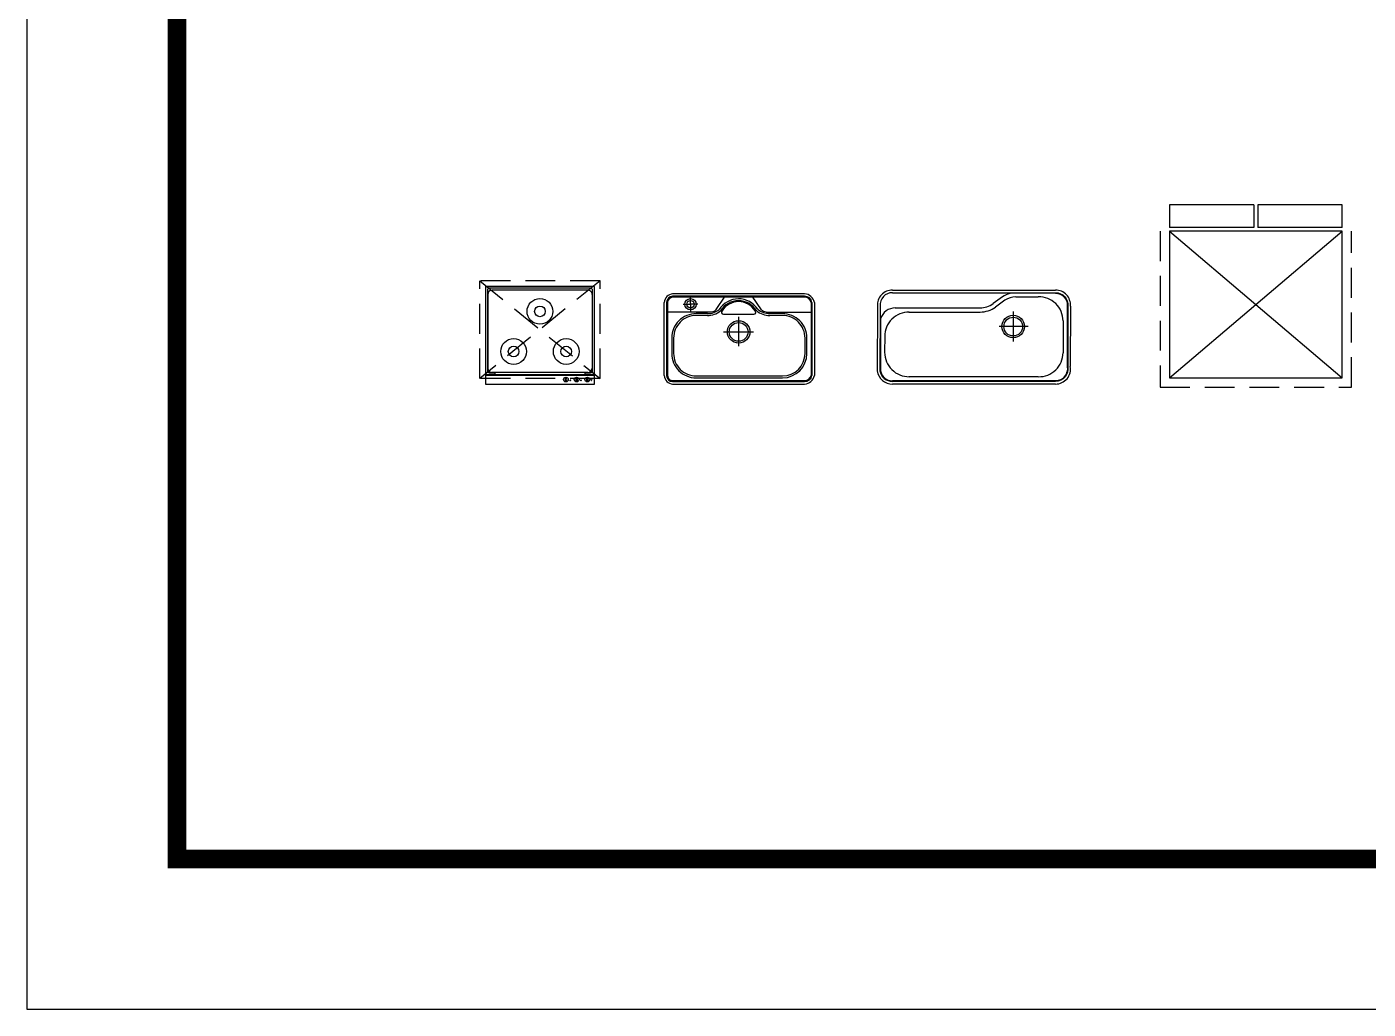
# Model space of a CAD drawing. Header units: millimetres. Extents: x 0 to 460316, y -63250 to 103204.
# Drawn here: x 0 to 7144, y 47520 to 52751 of the extents above; entities that cross this region are included whole.
import ezdxf

# ---------------------------------------------------------------- set-up
doc = ezdxf.new("R2010")
doc.units = ezdxf.units.MM
doc.header["$LTSCALE"] = 25
doc.linetypes.add('HIDDEN', pattern=[9.524999999999999, 6.35, -3.175])
doc.layers.add('ac-furniture', color=152, linetype='Continuous')
doc.layers.add('ac-Ref', color=8, linetype='Continuous')

# ---------------------------------------------------------------- blocks, each defined once
blk = doc.blocks.new('가스렌지')
at = {"layer": 'ac-furniture', "ltscale": 10}
for p, q in [((-290, 520), (-290, 0)), ((290, 520), (-290, 520)), ((270.0009911938105, 510), (-269.9990088059567, 510)), ((290, 0), (290, 520)), ((-279.9990088059567, 500.000019498897), (-279.9998667575419, 69.99998096562922)), ((-277.9990814263001, 477.0000449318322), (-277.9998667575419, 84.9994272403419)), ((255.0009471250232, 500), (-254.9990814263001, 500)), ((278.0009471250232, 476.9999550681678), (278.0001617949456, 85.00006091035903)), ((280.0001332424581, 70.00005710311234), (280.0009911938105, 499.999980501103)), ((-290, 0), (290, 0)), ((-289.9999086335301, 48), (290.0000913664699, 48.00003806874156)), ((-289.9999048262835, 50), (290.0000951737165, 50.00003806874156)), ((-269.9998857919127, 59.99996193125844), (-239.9998857919127, 59.99990482628345)), ((255.000118015334, 62.00010468997061), (-254.9999105371535, 61.99938346073031)), ((-239.9998857919127, 59.99990482628345), (-239.9999048262835, 49.99990482628345)), ((240.0001142080873, 60.00013324245811), (240.0000951737165, 50.00013324245811)), ((240.0001142080873, 60.00013324245811), (270.0001142080873, 60.00007613748312))]:
    blk.add_line(p, q, dxfattribs=at)
at = {"layer": 'ac-furniture', "ltscale": 5}
for centre, radius in [((0, 386.8648909758776), 68.5021313351113), ((0, 386.8648909758776), 28.35191820160017), ((-139.9999238625169, 173.1357392538339), 68.5021313351113), ((139.9999238625169, 173.1357392538339), 68.5021313351113), ((-139.9999238625169, 173.1357392538339), 28.35191820160017), ((139.9999238625169, 173.1357392538339), 28.35191820160017)]:
    blk.add_circle(centre, radius, dxfattribs=at)
at = {"layer": 'ac-furniture', "ltscale": 10}
for centre, radius in [((138.3782115206122, 23.7981032859534), 12.82051298263804), ((161.3656324371696, 18.56442637182772), 1.47803221035565), ((161.365646192804, 25.79035799950361), 0.7500000000013607), ((195.4530664980412, 23.79799464531243), 12.82051298263804), ((218.4404874145985, 18.56431773118675), 1.47803221035565), ((218.4405011702329, 25.79024935886264), 0.7500000000013607), ((252.5279214754701, 23.79788600467145), 12.82051298263804), ((275.5153561513871, 25.7928508669138), 1.47803221035565), ((275.5153423976153, 18.56691923830658), 0.7500000000013589)]:
    blk.add_circle(centre, radius, dxfattribs=at)
for centre, radius, start, end in [((-269.9990088059567, 500), 10, 90, 179.9998882790493), ((270.0009911938105, 500), 10, 359.9998882790493, 90), ((-254.9990814263001, 477), 23, 90, 179.9998880689409), ((255.0009471250232, 477), 23, 359.9998880689409, 90), ((-254.9998667575419, 84.99938346073031), 23, 179.9998909304167, 269.9998909304167), ((255.0001617949456, 85.00010468997061), 23, 269.9998909304167, 359.9998909304167), ((-279.9998857919127, 59.99998096562922), 10, 179.9998909304167, 269.9998909304167), ((-269.9998667575419, 69.99996193125844), 10, 179.9998909304167, 269.9998909304167), ((156.1091920415565, 23.49391745457251), 21.93254907603277, 169.6553048209048, 190.3444770681909), ((147.3439417891059, 21.8939715923334), 13.02247395007512, 190.3444770707264, 203.7819211826899), ((147.3439479044682, 25.09389668205404), 13.02247397471509, 156.2178607180661, 169.6553048293315), ((141.842288066764, 19.46952654377674), 7.010308992758901, 203.7819211636416, 226.772998150283), ((141.842303383688, 27.51836268033367), 7.01030898946685, 133.2267837163624, 156.217860702574), ((138.4464979668555, 15.8567907736433), 2.05215912133622, 226.7729981261044, 313.2267837564697), ((138.4465270407673, 31.1311113768752), 2.052159120357871, 46.77299819187265, 133.2267837311126), ((139.2440908844583, 30.30931810718903), 1.536580349786194, 163.9989570088335, 179.9998909779412), ((139.2440908863209, 30.30931810275069), 1.536580351646142, 179.9998908128561, 196.0008247831484), ((138.8517268966534, 30.42183440107328), 1.128402183643917, 145.3047569960457, 163.9989570608283), ((138.8517264702241, 30.19680330978008), 1.128402187537663, 196.0008250494219, 214.6950251160624), ((138.6034299183448, 30.59373288151983), 0.8264080164563784, 120.8923501552049, 145.304756928048), ((138.6034288337833, 30.0249057647743), 0.8264080116989264, 214.6950248574919, 239.1074316297619), ((138.4465265162871, 30.85597881460853), 0.5208076110894055, 59.10743179241246, 120.8923499054028), ((138.4465244337916, 29.76266043299984), 0.520807611217323, 239.107431793556, 300.892350278247), ((138.2896221171686, 30.59373347841029), 0.826408014916442, 34.69502506541352, 59.10743183881198), ((138.2896210362014, 30.02490636525908), 0.8264080123329485, 300.8923500172202, 325.304756790207), ((138.0413244807278, 30.42183594335802), 1.128402185091302, 16.00082478750044, 34.69502485332614), ((138.0413240533671, 30.19680484641867), 1.128402183643917, 325.3047569960457, 343.9989570608283), ((137.6489600636996, 30.30932114474126), 1.536580351646142, 359.9998908128561, 16.00082478314839), ((137.6489600656205, 30.30932114028838), 1.536580349727978, 343.9989570088335, 359.999890978775), ((135.0507216191909, 19.46953946027497), 7.010308985560026, 313.2267837989342, 336.2178607845216), ((135.0507369375482, 27.51837561222783), 7.010308990049868, 23.78192113265751, 46.77299811872929), ((129.5490771077457, 21.89400547633704), 13.02247396943301, 336.2178606743831, 349.6553047861532), ((129.5490831321877, 25.09393054139218), 13.02247403232076, 10.34447699704738, 23.78192110802278), ((120.7838329524966, 23.49398468613799), 21.93254908544717, 349.6553048488701, 10.34447704022559), ((213.1840470189854, 23.49380881393154), 21.93254907603277, 169.6553048209048, 190.3444770681909), ((204.4187967665348, 21.89386295169243), 13.02247395007512, 190.3444770707264, 203.7819211826899), ((204.4188028818971, 25.09378804141306), 13.02247397471509, 156.2178607180661, 169.6553048293315), ((198.9171430441929, 19.46941790313576), 7.010308992758901, 203.7819211636416, 226.772998150283), ((198.9171583611169, 27.51825403969269), 7.01030898946685, 133.2267837163624, 156.217860702574), ((195.5213529442844, 15.85668213300232), 2.05215912133622, 226.7729981261044, 313.2267837564697), ((195.5213820181962, 31.13100273623422), 2.052159120357871, 46.77299819187265, 133.2267837311126), ((196.3189458618872, 30.30920946654805), 1.536580349786194, 163.9989570088335, 179.9998909779412), ((196.3189458637498, 30.30920946210972), 1.536580351646142, 179.9998908128561, 196.0008247831484), ((195.9265818740823, 30.42172576043231), 1.128402183643917, 145.3047569960457, 163.9989570608283), ((195.926581447653, 30.19669466913911), 1.128402187537663, 196.0008250494219, 214.6950251160624), ((195.6782848957737, 30.59362424087885), 0.8264080164563784, 120.8923501552049, 145.304756928048), ((195.6782838112122, 30.02479712413333), 0.8264080116989264, 214.6950248574919, 239.1074316297619), ((195.521381493716, 30.85587017396756), 0.5208076110894055, 59.10743179241246, 120.8923499054028), ((195.5213794112206, 29.76255179235886), 0.520807611217323, 239.107431793556, 300.892350278247), ((195.3644770945975, 30.59362483776931), 0.826408014916442, 34.69502506541352, 59.10743183881198), ((195.3644760136303, 30.02479772461811), 0.8264080123329485, 300.8923500172202, 325.304756790207), ((195.1161794581567, 30.42172730271704), 1.128402185091302, 16.00082478750044, 34.69502485332614), ((195.116179030796, 30.1966962057777), 1.128402183643917, 325.3047569960457, 343.9989570608283), ((194.7238150411285, 30.30921250410029), 1.536580351646142, 359.9998908128561, 16.00082478314839), ((194.7238150430494, 30.3092124996474), 1.536580349727978, 343.9989570088335, 359.999890978775), ((192.1255765966198, 19.469430819634), 7.010308985560026, 313.2267837989342, 336.2178607845216), ((192.1255919149771, 27.51826697158685), 7.010308990049868, 23.78192113265751, 46.77299811872929), ((186.6239320851746, 21.89389683569607), 13.02247396943301, 336.2178606743831, 349.6553047861532), ((186.6239381096166, 25.09382190075121), 13.02247403232076, 10.34447699704738, 23.78192110802278), ((177.8586879299255, 23.49387604549702), 21.93254908544717, 349.6553048488701, 10.34447704022559), ((270.2589019964289, 23.4937001732178), 21.93254907605836, 169.6553048209048, 190.3444770411207), ((261.4936517857714, 21.89375432400266), 13.02247399355656, 190.3444770487271, 203.7819211608484), ((261.493657859326, 25.09367940077209), 13.02247397471509, 156.2178607180661, 169.6553048293315), ((255.9919980216218, 19.46930926249479), 7.010308992758901, 203.7819211636416, 226.772998150283), ((255.9920133431369, 27.51814539996849), 7.010308993301715, 133.2267837381839, 156.2178607244155), ((252.5962079184319, 15.85657349094981), 2.052159118061518, 226.7729981653369, 269.9998909508439), ((252.5962369946501, 31.13089409792155), 2.052159118053406, 46.77299816503317, 133.2267836650405), ((253.3938008374535, 30.30910082590708), 1.536580349786194, 163.9989570088335, 179.9998909779412), ((253.3938008402474, 30.30910082808987), 1.536580352579271, 179.99989105965, 196.0008250294944), ((253.0014368562188, 30.42161711507651), 1.128402191262873, 145.3047568572819, 163.9989569229388), ((253.0014364241506, 30.19658602285199), 1.128402185091302, 196.0008247875004, 214.6950248533261), ((252.7531398679639, 30.59351560547657), 0.8264080102275324, 120.8923501406201, 145.3047569139422), ((252.7531387834024, 30.02468848873104), 0.826408011906565, 214.6950252883637, 239.1074320616611), ((252.5962364668085, 30.8557615307509), 0.5208076155252255, 59.10743152881121, 120.8923502816073), ((252.5962343920837, 29.76244315272197), 0.5208076122456786, 239.1074314203541, 300.8923502771034), ((252.5962079186502, 15.85657349356916), 2.052159120681688, 269.9998909450076, 313.2267837308088), ((252.4393320710951, 30.5935162014357), 0.8264080116989264, 34.69502485749195, 59.10743162976188), ((252.4393309923762, 30.02468907057482), 0.826408002088123, 300.8923506555248, 325.3047574290003), ((252.1910344393691, 30.42161866300739), 1.128402179918875, 16.00082491153237, 34.69502497798417), ((252.1910340016548, 30.19658757171419), 1.128402191262873, 325.3047568572819, 343.9989569229388), ((251.7986700176261, 30.30910385870084), 1.536580352579271, 359.99989105965, 16.0008250294944), ((251.7986700204783, 30.30910386086907), 1.536580349727978, 343.9989570088335, 359.999890978775), ((249.2004315745435, 19.4693221898051), 7.01030898946685, 313.2267837163624, 336.217860702574), ((249.2004468914674, 27.51815832636203), 7.010308992758901, 23.78192116364166, 46.772998150283), ((243.6987870537632, 21.89378818808473), 13.02247397471509, 336.217860718066, 349.6553048293315), ((243.6987931691256, 25.09371327780536), 13.02247395007512, 10.34447707072635, 23.78192118268992), ((234.9335429166749, 23.49376741556625), 21.93254907603277, 349.6553048209049, 10.34447706819086), ((270.0001332424581, 70.00007613934577), 10, 269.9998909304167, 359.9998909304167), ((280.0001142080873, 60.00005710311234), 9.999999999999986, 269.9998909304167, 359.9998909304167)]:
    blk.add_arc(centre, radius, start, end, dxfattribs=at)
at = {"layer": 'ac-Ref', "linetype": 'HIDDEN'}
for p, q in [((320, 550), (-320, 550)), ((-320, 30), (-320, 550)), ((320, 550), (-320, 30)), ((-320, 550), (320, 30)), ((320, 30), (320, 550)), ((320, 30), (-320, 30))]:
    blk.add_line(p, q, dxfattribs=at)
blk = doc.blocks.new('싱크대 1000')
at = {"layer": 'ac-furniture'}
for p, q in [((-434.2199999997392, 500.4044464142062), (434.219999997702, 500.4044464131584)), ((-514.052153419645, 415.2249406368937), (-515.1601390334981, 69.56841619346233)), ((514.052153419063, 415.2249406368937), (513.0179253541864, 93.81618468626402)), ((434.2199999984005, -1.862645149230957e-09), (-434.2199999984005, 1.862645149230957e-09))]:
    blk.add_line(p, q, dxfattribs=at)
blk.add_circle((209.0199999991164, 305.9038780645933), 60, dxfattribs=at)
for centre, radius, start, end in [((-434.2200000004959, 420.4044464137405), 79.99999999999997, 90.00000001000517, 183.7121441831408), ((434.2199999989825, 420.404446413042), 79.99999999999997, 356.2878558268973, 90.00000001000517), ((434.2199999986333, 79.9999999969732), 79.99999999999997, 270.0000000100051, 9.944974308808533), ((-434.5802246429957, 81.4504483025521), 81.45124486883053, 188.388187675945, 270.253395915039)]:
    blk.add_arc(centre, radius, start, end, dxfattribs=at)
at = {"layer": 'ac-Ref'}
for p, q in [((-434.2199999994482, 486.4044464140898), (434.219999997993, 486.404446413042)), ((152.0586520531797, 463.84341417416), (102.1393082756549, 427.9607760701329)), ((164.8993788757944, 445.979603418964), (114.9800350944861, 410.0969653150532)), ((222.0989801644464, 464.4044464133913), (342.5976404880639, 464.4044464130566)), ((-419.9010198362521, 405.3997438318329), (32.0989801659598, 405.3997438306687)), ((-346.4299820861197, 383.3997438306687), (32.09898016561056, 383.3997438303195)), ((209.0199999991746, 385.9038780645933), (209.0199999990582, 225.9038780645933)), ((289.0199999991746, 305.9038780645933), (134.0199999990582, 305.9038780645933)), ((474.8130764401867, 336.687779457774), (474.2394903653185, 166.7149221992586)), ((-475.5418025811086, 254.1936295571504), (-475.8575110866223, 168.9979352897499)), ((434.2199999973527, 16.99999999743886), (-434.2199999990989, 17.00000000209548)), ((434.2199999978766, 13.99999999743886), (-434.2200000003795, 14.00000000256114)), ((342.5976405684632, 38.9999999977008), (-346.4299820896704, 39.00000000209548))]:
    blk.add_line(p, q, dxfattribs=at)
for points in [[(-434.220000012021, 486.4044464137405, 0.4353606366347138), (-500.050625833479, 415.6791207701463), (-501.1566885431239, 70.62248041591374)], [(434.2199999985169, 483.404446413042), (198.928392600501, 483.4044464132749, 0.03469660510371782), (190.8823475921527, 482.2730006069323, 0.09026260661325212), (152.0586519459903, 463.8434140960453)], [(434.2199999874574, 486.404446413042, -0.4351675548114368), (500.0536801667186, 415.7218664006505), (499.0138120141928, 92.56033138156636, -0.4714746774794194), (434.2200000101584, 13.9999999969732)], [(434.2199999879813, 483.404446413042, -0.4356421668979734), (497.0540268794139, 415.8344282523321), (496.0128738152998, 92.27357916030451, -0.4728800625958833), (434.2200000096345, 16.9999999969732)], [(-418.6903877663426, 405.3997438313527, 0.3379772084742044), (-497.2615379623021, 346.363988510464), (-498.1558488138544, 70.86257900338387)]]:
    blk.add_lwpolyline(points, format="xyb", dxfattribs=at)
blk.add_circle((209.0199999991164, 305.9038780645933), 50, dxfattribs=at)
for centre, radius, start, end in [((222.0989801648539, 366.4044464137405), 97.99999999999997, 90.00000001000517, 125.709044869526), ((345.5958850221359, 335.2136332970113), 129.2255998793674, 0.6536180335224836, 91.32947476533897), ((-345.5442082662485, 253.4027615394443), 129.9999999999999, 89.60960385349273, 180.0000000100052), ((32.09898016572697, 525.3997438299702), 120, 270.0000000100051, 305.709044869526), ((32.09898016572697, 525.3997438299702), 141.9999999999999, 270.0000000100051, 305.709044869526), ((-345.5896154549555, 169.2648408948444), 130.2681690636621, 180.1173931013864, 270.4095642355623), ((345.5118878627545, 167.6983681898564), 128.7313590875443, 268.7028154060806, 359.5622832727129), ((-434.5802246429957, 81.4504483025521), 67.45124486883053, 189.2376774681331, 270.253395915039), ((-434.5802246429957, 81.4504483025521), 64.45124486883053, 189.4552474599343, 270.253395915039)]:
    blk.add_arc(centre, radius, start, end, dxfattribs=at)
blk = doc.blocks.new('싱크대 800')
at = {"layer": 'ac-furniture'}
for p, q in [((-396.4999999998618, 44.99999999965075), (-396.5000000005602, 434.9999999999418)), ((403.4999999994398, 435.0000000004075), (403.4999999999054, 45.00000000034925))]:
    blk.add_line(p, q, dxfattribs=at)
for points in [[(403.4999999995198, 435.0000000000291, 0.3407333528826294), (351.4999999994325, 480.0000000004075), (-351.5000000003274, 479.9999999998836, 0.3681898332183055), (-396.5000000005384, 435.0000000002474)], [(-396.4999999998872, 44.99999999994179, 0.368189833222506), (-351.4999999998618, -2.91038304567337e-10), (351.4999999998618, 2.91038304567337e-10, 0.3407333528826296), (403.4999999999782, 45.00000000069849)]]:
    blk.add_lwpolyline(points, format="xyb", dxfattribs=at)
blk.add_circle((-5.602487362921238e-10, 277.3965585220722), 60, dxfattribs=at)
at = {"layer": 'ac-Ref'}
for p, q in [((-120.4075703426279, 397.5743963418063), (-71.14908599350747, 467.0000000005821)), ((121.8478010053732, 395.5445148998988), (71.14908599238697, 467.0000000008149)), ((385.4999999994398, 435.0000000004657), (385.4999999999054, 45.00000000029104)), ((390.4999999994398, 435.0000000004657), (390.4999999999054, 45.00000000034925)), ((-165.8498964108076, 374.9405378047377), (-226.5094589328874, 374.9405378039228)), ((-166.2711407881943, 364.9180683911545), (-226.4586635507658, 364.9301894517848)), ((-5.602487362921238e-10, 357.3965585221304), (-5.602487362921238e-10, 202.3965585220139)), ((146.3148945862413, 382.9042767561041), (390.4999999994398, 382.9042767557548)), ((233.5086610183571, 374.9405378045049), (165.8498964096871, 374.9405378048541)), ((233.4621638647732, 364.9310668405378), (165.8499036291832, 364.9176311466726)), ((-356.5000000004438, 244.9301967174979), (-356.4999999998618, 162.9999999997672)), ((-346.5000000003274, 244.9301965713967), (-346.4999999999782, 162.9999999996508)), ((-80.00000000056025, 277.3965585221304), (79.99999999943975, 277.3965585220139)), ((353.4999999999054, 163.0000000002328), (353.4999999994398, 244.9310728054261)), ((363.4999999999054, 163.0000000003492), (363.4999999994398, 244.9310728054261))]:
    blk.add_line(p, q, dxfattribs=at)
for points in [[(390.499999999407, 435.0000000006694, 0.3715740682806075), (351.4999999994798, 467.0000000004657), (-351.5000000004438, 467, 0.4142135623720296), (-383.5000000003274, 435)], [(-383.5000000003274, 434.9999999998836), (-383.4999999998618, 44.99999999976717, 0.414213562373095), (-351.4999999998618, 12.99999999976717), (351.4999999998763, 13.00000000023283, 0.3715740682806075), (390.4999999998581, 45.00000000007276)], [(385.4999999994106, 435.0000000006112, 0.3642901255226119), (351.4999999994398, 462.0000000004657), (-351.5000000004147, 461.9999999998836, 0.414213562373095), (-378.5000000003274, 434.9999999999418), (-378.4999999998654, 44.99999999965075, 0.414213562373095), (-351.4999999998618, 17.99999999965075), (351.4999999999709, 18.00000000023283, 0.3642901255226119), (385.4999999998545, 45.00000000004366)], [(-383.5000000004438, 384.9341581972549), (-144.8746639237288, 384.9341581978952, 0.2430515131471954), (-120.4075703434573, 397.5743963408167)], [(-87.69985653019103, 390.3295692685351, 0.7082240385521523), (-81.43765129519306, 372.5331094568828), (81.43765129395615, 372.5331094571156, 0.7082240385521522), (87.69985652895411, 390.329569268768)], [(146.3148945862413, 382.9042767559877), (146.3148945862413, 382.9042767559877, -0.2430515131471954), (121.8478010059698, 395.5445148989093)], [(-226.4999999999782, 42.99999999976717), (233.4999999999054, 43.00000000029104, 0.4142135623560464), (353.4999999999054, 162.9999999933061)], [(-226.4999999999782, 32.99999999976717), (233.4999999999054, 33.00000000029104, 0.4142135623560464), (363.4999999999054, 162.999999992724)]]:
    blk.add_lwpolyline(points, format="xyb", dxfattribs=at)
for points in [[(-217.2730185051696, 424.9412454988924), (-256.4024069608204, 424.9412454984267), (-256.4024069609368, 463.1615888790693)], [(-295.6911254182705, 424.9412454983685), (-256.4024069608204, 424.9412454984267), (-256.4024069608204, 386.0957470763242)]]:
    blk.add_lwpolyline(points, dxfattribs=at)
for centre, radius in [((-256.4024069608204, 424.9412454984267), 30), ((-256.4024069608204, 424.9412454984267), 20), ((-5.602487362921238e-10, 277.3965585220722), 50)]:
    blk.add_circle(centre, radius, dxfattribs=at)
for centre, radius, start, end in [((-0.4268467331785359, 332.3899122204748), 121.3929150171481, 32.9877107299702, 147.8426163655182), ((-0.4284385550781735, 331.399018115364), 112.383792423355, 31.93048577796394, 148.9249501603735), ((-7.930793799459934e-10, 335.1893148024101), 103.5939790625105, 32.1591459260712, 147.8408540768229), ((-226.4823388932055, 244.9228793192888), 130.0176613131345, 89.98804882305225, 179.996775460354), ((-226.5000000003274, 244.9301965713967), 120, 89.98026330088909, 179.9999999966649), ((-165.9461459817612, 475.1065881167306), 110.1889990006979, 269.8310098292248, 308.9449634884661), ((-165.8498964108076, 474.9405378045631), 100, 270, 308.7946536621413), ((165.9461459805243, 475.1065881169052), 110.1889990006979, 229.8862663464735, 269.949956158084), ((165.8498964094542, 474.9405378047377), 100, 229.8688802710186, 270), ((233.4838359354981, 244.9243759381352), 130.016164236357, 0.002951192006549808, 90.01093996875501), ((233.4999999994398, 244.9310728054261), 120, 359.9999999966649, 90.01806542376723), ((-226.4999999998618, 162.9999999997672), 130, 179.9999999966649, 270), ((-226.4999999998618, 162.9999999997672), 120, 179.9999999966649, 270)]:
    blk.add_arc(centre, radius, start, end, dxfattribs=at)
blk = doc.blocks.new('냉장고')
at = {"layer": 'ac-furniture'}
for p, q in [((500.0000000000146, 970), (50, 970)), ((50, 970), (50, 850)), ((500, 970), (500, 850)), ((970, 970), (520.0000000000146, 970)), ((520, 970), (520, 850)), ((969.9999999999854, 850), (970, 970)), ((500.0000000000146, 850), (50, 850)), ((970, 830), (50, 830)), ((49.99999999998545, 830), (50, 50)), ((970, 850), (520.0000000000146, 850)), ((970, 50), (969.9999999999854, 830)), ((50, 50), (970, 50))]:
    blk.add_line(p, q, dxfattribs=at)
at = {"layer": 'ac-Ref', "linetype": 'HIDDEN'}
for p, q in [((-1.455191522836685e-11, 830), (0, 0)), ((1020, 0), (1019.999999999985, 830)), ((0, 0), (1020, 0))]:
    blk.add_line(p, q, dxfattribs=at)
at = {"layer": 'ac-Ref'}
for p, q in [((50, 830), (970, 50)), ((50, 50), (970, 830))]:
    blk.add_line(p, q, dxfattribs=at)

msp = doc.modelspace()

# ---------------------------------------------------------------- linework, layer by layer
at = {"layer": 'ac-Ref'}
msp.add_lwpolyline([(0, 47519.99999999999), (33600, 47519.99999999999), (33600, 71279.99999999999), (0, 71279.99999999999)], close=True, dxfattribs=at)
at = {"layer": 'ac-Ref', "const_width": 100}
msp.add_lwpolyline([(800, 48319.99999999999), (32800, 48319.99999999999), (32800, 70480), (800, 70480)], close=True, dxfattribs=at)

# ---------------------------------------------------------------- block references
at = {"layer": 'ac-furniture'}
for name, p in [('냉장고', (6035.485961693805, 50832.28169634801)), ('가스렌지', (2732.735201826057, 50848.85349205064)), ('싱크대 800', (3791.060968405276, 50848.85349205064)), ('싱크대 1000', (5044.494982512377, 50848.85349205064))]:
    msp.add_blockref(name, p, dxfattribs=at)

doc.saveas('drawing.dxf')
